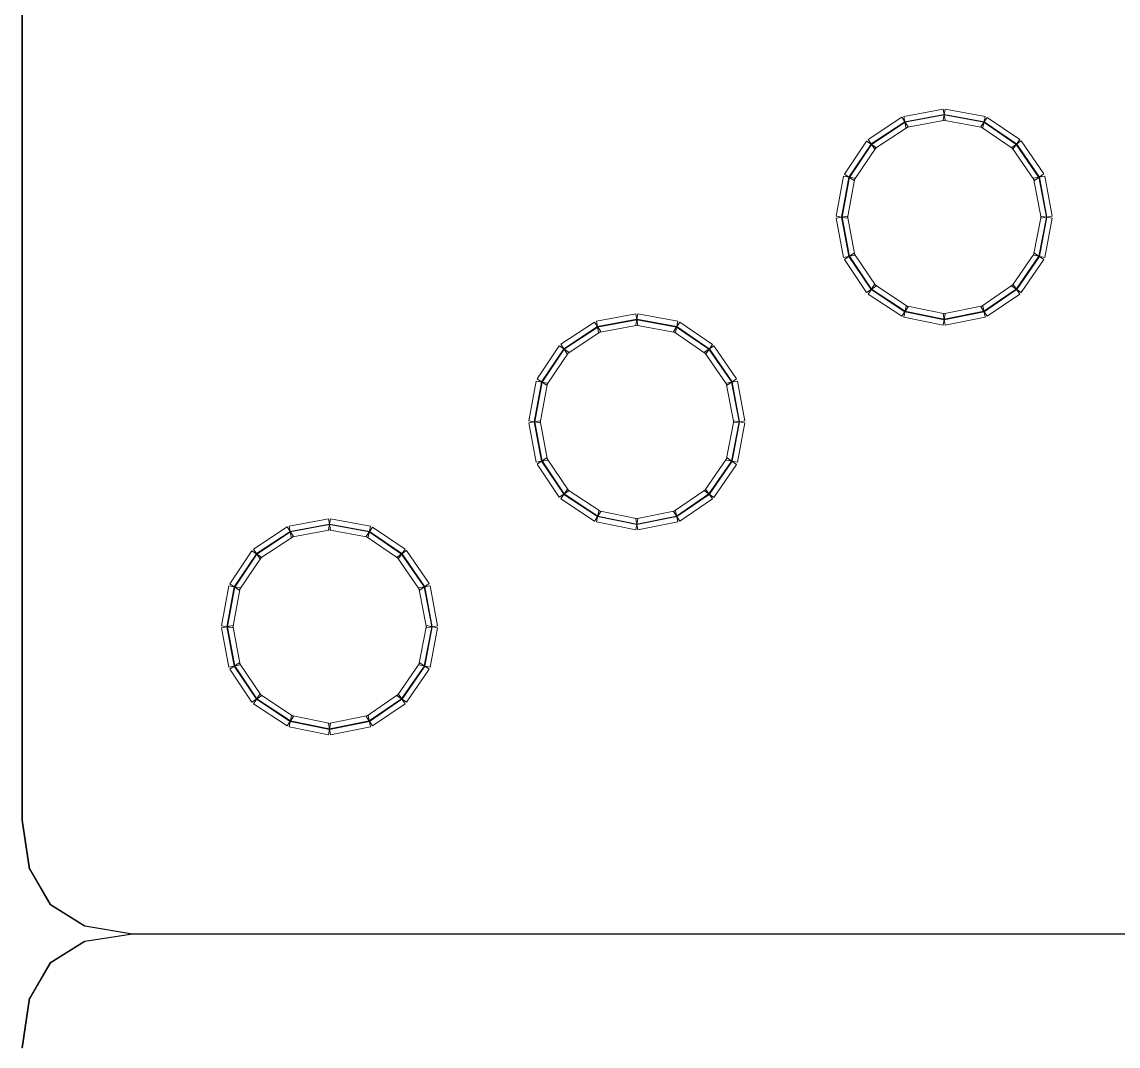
# Model space of a CAD drawing. Header units: millimetres. Extents: x -200 to 200, y -162 to 219.
# Drawn here: x -200 to -149, y -71.9 to -24.3 of the extents above; entities that cross this region are included whole.
import ezdxf

# ---------------------------------------------------------------- set-up
doc = ezdxf.new("R2010")
doc.units = ezdxf.units.MM
doc.header["$MEASUREMENT"] = 0

msp = doc.modelspace()

# ---------------------------------------------------------------- linework, layer by layer
at = {"color": 1, "lineweight": 5}
for points in [[(-199.9735, -61.3716), (-199.9735, -61.3716), (-200, -61.3716), (-200, -61.3716), (-200, -61.3716), (-200, -61.3716), (-200, 23.2789), (-200, 23.2789), (-200, 23.2789), (-200, 23.2789), (-199.9735, 23.2789), (-199.9735, 23.2789), (-199.9735, 23.2789), (-199.9735, 23.2789), (-199.9735, -61.3716), (-199.9735, -61.3716)], [(-199.6298, -63.6446), (-199.6298, -63.6446), (-199.656, -63.6486), (-199.656, -63.6486), (-199.656, -63.6486), (-199.656, -63.6486), (-199.9999, -61.3736), (-199.9999, -61.3736), (-199.9999, -61.3736), (-199.9999, -61.3736), (-199.9737, -61.3697), (-199.9737, -61.3697), (-199.9737, -61.3697), (-199.9737, -61.3697), (-199.6298, -63.6446), (-199.6298, -63.6446)], [(-198.6791, -65.2801), (-198.6791, -65.2801), (-198.702, -65.2934), (-198.702, -65.2934), (-198.702, -65.2934), (-198.702, -65.2934), (-199.6543, -63.6533), (-199.6543, -63.6533), (-199.6543, -63.6533), (-199.6543, -63.6533), (-199.6314, -63.64), (-199.6314, -63.64), (-199.6314, -63.64), (-199.6314, -63.64), (-198.6791, -65.2801), (-198.6791, -65.2801)], [(-197.0699, -66.2807), (-197.0699, -66.2807), (-197.0839, -66.3032), (-197.0839, -66.3032), (-197.0839, -66.3032), (-197.0839, -66.3032), (-198.6976, -65.298), (-198.6976, -65.298), (-198.6976, -65.298), (-198.6976, -65.298), (-198.6836, -65.2755), (-198.6836, -65.2755), (-198.6836, -65.2755), (-198.6836, -65.2755), (-197.0699, -66.2807), (-197.0699, -66.2807)], [(-194.8527, -66.6493), (-194.8527, -66.6493), (-194.857, -66.6753), (-194.857, -66.6753), (-194.857, -66.6753), (-194.857, -66.6753), (-197.0791, -66.305), (-197.0791, -66.305), (-197.0791, -66.305), (-197.0791, -66.305), (-197.0747, -66.2789), (-197.0747, -66.2789), (-197.0747, -66.2789), (-197.0747, -66.2789), (-194.8527, -66.6493), (-194.8527, -66.6493)], [(-197.0749, -67.0193), (-197.0749, -67.0193), (-197.0789, -66.9931), (-197.0789, -66.9931), (-197.0789, -66.9931), (-197.0789, -66.9931), (-194.8569, -66.6492), (-194.8569, -66.6492), (-194.8569, -66.6492), (-194.8569, -66.6492), (-194.8528, -66.6754), (-194.8528, -66.6754), (-194.8528, -66.6754), (-194.8528, -66.6754), (-197.0749, -67.0193), (-197.0749, -67.0193)], [(-194.8548, -66.6755), (-194.8548, -66.6755), (-194.8548, -66.6491), (-194.8548, -66.6491), (-194.8548, -66.6491), (-194.8548, -66.6491), (-147.9796, -66.6491), (-147.9796, -66.6491), (-147.9796, -66.6491), (-147.9796, -66.6491), (-147.9796, -66.6755), (-147.9796, -66.6755), (-147.9796, -66.6755), (-147.9796, -66.6755), (-194.8548, -66.6755), (-194.8548, -66.6755)], [(-198.6836, -68.0226), (-198.6836, -68.0226), (-198.6976, -68.0002), (-198.6976, -68.0002), (-198.6976, -68.0002), (-198.6976, -68.0002), (-197.0839, -66.995), (-197.0839, -66.995), (-197.0839, -66.995), (-197.0839, -66.995), (-197.0699, -67.0174), (-197.0699, -67.0174), (-197.0699, -67.0174), (-197.0699, -67.0174), (-198.6836, -68.0226), (-198.6836, -68.0226)], [(-199.6314, -69.6582), (-199.6314, -69.6582), (-199.6543, -69.6449), (-199.6543, -69.6449), (-199.6543, -69.6449), (-199.6543, -69.6449), (-198.702, -68.0048), (-198.702, -68.0048), (-198.702, -68.0048), (-198.702, -68.0048), (-198.6791, -68.0181), (-198.6791, -68.0181), (-198.6791, -68.0181), (-198.6791, -68.0181), (-199.6314, -69.6582), (-199.6314, -69.6582)], [(-199.9737, -71.9549), (-199.9737, -71.9549), (-199.9999, -71.951), (-199.9999, -71.951), (-199.9999, -71.951), (-199.9999, -71.951), (-199.656, -69.6496), (-199.656, -69.6496), (-199.656, -69.6496), (-199.656, -69.6496), (-199.6298, -69.6535), (-199.6298, -69.6535), (-199.6298, -69.6535), (-199.6298, -69.6535), (-199.9737, -71.9549), (-199.9737, -71.9549)]]:
    msp.add_open_spline(points, degree=3, knots=[0, 0, 0, 0, 0.25, 0.25, 0.25, 0.25, 0.5, 0.5, 0.5, 0.5, 0.75, 0.75, 0.75, 0.75, 1, 1, 1, 1], dxfattribs=at)
at = {"color": 4, "lineweight": 5}
for points in [[(-157.1814, -28.3096), (-157.1814, -28.3096), (-157.0835, -28.8295), (-157.0835, -28.8295), (-157.0835, -28.8295), (-157.0835, -28.8295), (-158.9088, -29.1734), (-158.9088, -29.1734), (-158.9088, -29.1734), (-158.9088, -29.1734), (-159.0067, -28.6535), (-159.0067, -28.6535), (-159.0067, -28.6535), (-159.0067, -28.6535), (-157.1814, -28.3096), (-157.1814, -28.3096)], [(-155.2324, -28.6534), (-155.2324, -28.6534), (-155.329, -29.1735), (-155.329, -29.1735), (-155.329, -29.1735), (-155.329, -29.1735), (-157.1808, -28.8296), (-157.1808, -28.8296), (-157.1808, -28.8296), (-157.1808, -28.8296), (-157.0842, -28.3095), (-157.0842, -28.3095), (-157.0842, -28.3095), (-157.0842, -28.3095), (-155.2324, -28.6534), (-155.2324, -28.6534)], [(-159.1036, -28.6928), (-159.1036, -28.6928), (-158.8119, -29.1341), (-158.8119, -29.1341), (-158.8119, -29.1341), (-158.8119, -29.1341), (-160.3726, -30.1658), (-160.3726, -30.1658), (-160.3726, -30.1658), (-160.3726, -30.1658), (-160.6644, -29.7244), (-160.6644, -29.7244), (-160.6644, -29.7244), (-160.6644, -29.7244), (-159.1036, -28.6928), (-159.1036, -28.6928)], [(-158.965, -28.9024), (-158.965, -28.9024), (-158.9504, -28.9245), (-158.9504, -28.9245), (-158.9504, -28.9245), (-158.9504, -28.9245), (-160.5112, -29.9562), (-160.5112, -29.9562), (-160.5112, -29.9562), (-160.5112, -29.9562), (-160.5258, -29.9341), (-160.5258, -29.9341), (-160.5258, -29.9341), (-160.5258, -29.9341), (-158.965, -28.9024), (-158.965, -28.9024)], [(-157.1349, -28.5566), (-157.1349, -28.5566), (-157.13, -28.5826), (-157.13, -28.5826), (-157.13, -28.5826), (-157.13, -28.5826), (-158.9553, -28.9264), (-158.9553, -28.9264), (-158.9553, -28.9264), (-158.9553, -28.9264), (-158.9602, -28.9005), (-158.9602, -28.9005), (-158.9602, -28.9005), (-158.9602, -28.9005), (-157.1349, -28.5566), (-157.1349, -28.5566)], [(-155.2783, -28.9004), (-155.2783, -28.9004), (-155.2831, -28.9265), (-155.2831, -28.9265), (-155.2831, -28.9265), (-155.2831, -28.9265), (-157.1349, -28.5826), (-157.1349, -28.5826), (-157.1349, -28.5826), (-157.1349, -28.5826), (-157.1301, -28.5566), (-157.1301, -28.5566), (-157.1301, -28.5566), (-157.1301, -28.5566), (-155.2783, -28.9004), (-155.2783, -28.9004)], [(-153.6235, -29.7268), (-153.6235, -29.7268), (-153.9223, -30.1634), (-153.9223, -30.1634), (-153.9223, -30.1634), (-153.9223, -30.1634), (-155.4301, -29.1318), (-155.4301, -29.1318), (-155.4301, -29.1318), (-155.4301, -29.1318), (-155.1314, -28.6951), (-155.1314, -28.6951), (-155.1314, -28.6951), (-155.1314, -28.6951), (-153.6235, -29.7268), (-153.6235, -29.7268)], [(-153.7654, -29.9342), (-153.7654, -29.9342), (-153.7804, -29.956), (-153.7804, -29.956), (-153.7804, -29.956), (-153.7804, -29.956), (-155.2882, -28.9244), (-155.2882, -28.9244), (-155.2882, -28.9244), (-155.2882, -28.9244), (-155.2733, -28.9025), (-155.2733, -28.9025), (-155.2733, -28.9025), (-155.2733, -28.9025), (-153.7654, -29.9342), (-153.7654, -29.9342)], [(-160.738, -29.7975), (-160.738, -29.7975), (-160.299, -30.0927), (-160.299, -30.0927), (-160.299, -30.0927), (-160.299, -30.0927), (-161.3306, -31.627), (-161.3306, -31.627), (-161.3306, -31.627), (-161.3306, -31.627), (-161.7697, -31.3318), (-161.7697, -31.3318), (-161.7697, -31.3318), (-161.7697, -31.3318), (-160.738, -29.7975), (-160.738, -29.7975)], [(-160.5295, -29.9377), (-160.5295, -29.9377), (-160.5075, -29.9525), (-160.5075, -29.9525), (-160.5075, -29.9525), (-160.5075, -29.9525), (-161.5392, -31.4868), (-161.5392, -31.4868), (-161.5392, -31.4868), (-161.5392, -31.4868), (-161.5611, -31.472), (-161.5611, -31.472), (-161.5611, -31.472), (-161.5611, -31.472), (-160.5295, -29.9377), (-160.5295, -29.9377)], [(-152.497, -31.3292), (-152.497, -31.3292), (-152.9325, -31.6296), (-152.9325, -31.6296), (-152.9325, -31.6296), (-152.9325, -31.6296), (-153.9907, -30.0953), (-153.9907, -30.0953), (-153.9907, -30.0953), (-153.9907, -30.0953), (-153.5551, -29.7949), (-153.5551, -29.7949), (-153.5551, -29.7949), (-153.5551, -29.7949), (-152.497, -31.3292), (-152.497, -31.3292)], [(-152.7039, -31.4719), (-152.7039, -31.4719), (-152.7257, -31.4869), (-152.7257, -31.4869), (-152.7257, -31.4869), (-152.7257, -31.4869), (-153.7838, -29.9526), (-153.7838, -29.9526), (-153.7838, -29.9526), (-153.7838, -29.9526), (-153.762, -29.9376), (-153.762, -29.9376), (-153.762, -29.9376), (-153.762, -29.9376), (-152.7039, -31.4719), (-152.7039, -31.4719)], [(-161.8102, -31.4311), (-161.8102, -31.4311), (-161.2901, -31.5277), (-161.2901, -31.5277), (-161.2901, -31.5277), (-161.2901, -31.5277), (-161.634, -33.3795), (-161.634, -33.3795), (-161.634, -33.3795), (-161.634, -33.3795), (-162.1541, -33.2828), (-162.1541, -33.2828), (-162.1541, -33.2828), (-162.1541, -33.2828), (-161.8102, -31.4311), (-161.8102, -31.4311)], [(-161.5632, -31.477), (-161.5632, -31.477), (-161.5372, -31.4818), (-161.5372, -31.4818), (-161.5372, -31.4818), (-161.5372, -31.4818), (-161.8811, -33.3336), (-161.8811, -33.3336), (-161.8811, -33.3336), (-161.8811, -33.3336), (-161.9071, -33.3287), (-161.9071, -33.3287), (-161.9071, -33.3287), (-161.9071, -33.3287), (-161.5632, -31.477), (-161.5632, -31.477)], [(-152.1108, -33.2828), (-152.1108, -33.2828), (-152.631, -33.3795), (-152.631, -33.3795), (-152.631, -33.3795), (-152.631, -33.3795), (-152.9749, -31.5277), (-152.9749, -31.5277), (-152.9749, -31.5277), (-152.9749, -31.5277), (-152.4547, -31.4311), (-152.4547, -31.4311), (-152.4547, -31.4311), (-152.4547, -31.4311), (-152.1108, -33.2828), (-152.1108, -33.2828)], [(-152.3579, -33.3287), (-152.3579, -33.3287), (-152.3839, -33.3336), (-152.3839, -33.3336), (-152.3839, -33.3336), (-152.3839, -33.3336), (-152.7278, -31.4818), (-152.7278, -31.4818), (-152.7278, -31.4818), (-152.7278, -31.4818), (-152.7018, -31.477), (-152.7018, -31.477), (-152.7018, -31.477), (-152.7018, -31.477), (-152.3579, -33.3287), (-152.3579, -33.3287)], [(-162.154, -33.3801), (-162.154, -33.3801), (-161.6341, -33.2822), (-161.6341, -33.2822), (-161.6341, -33.2822), (-161.6341, -33.2822), (-161.2902, -35.1074), (-161.2902, -35.1074), (-161.2902, -35.1074), (-161.2902, -35.1074), (-161.8101, -35.2054), (-161.8101, -35.2054), (-161.8101, -35.2054), (-161.8101, -35.2054), (-162.154, -33.3801), (-162.154, -33.3801)], [(-161.9071, -33.3336), (-161.9071, -33.3336), (-161.8811, -33.3287), (-161.8811, -33.3287), (-161.8811, -33.3287), (-161.8811, -33.3287), (-161.5372, -35.154), (-161.5372, -35.154), (-161.5372, -35.154), (-161.5372, -35.154), (-161.5632, -35.1589), (-161.5632, -35.1589), (-161.5632, -35.1589), (-161.5632, -35.1589), (-161.9071, -33.3336), (-161.9071, -33.3336)], [(-152.4548, -35.2054), (-152.4548, -35.2054), (-152.9747, -35.1074), (-152.9747, -35.1074), (-152.9747, -35.1074), (-152.9747, -35.1074), (-152.6308, -33.2822), (-152.6308, -33.2822), (-152.6308, -33.2822), (-152.6308, -33.2822), (-152.1109, -33.3801), (-152.1109, -33.3801), (-152.1109, -33.3801), (-152.1109, -33.3801), (-152.4548, -35.2054), (-152.4548, -35.2054)], [(-152.7018, -35.1589), (-152.7018, -35.1589), (-152.7278, -35.154), (-152.7278, -35.154), (-152.7278, -35.154), (-152.7278, -35.154), (-152.3839, -33.3287), (-152.3839, -33.3287), (-152.3839, -33.3287), (-152.3839, -33.3287), (-152.3579, -33.3336), (-152.3579, -33.3336), (-152.3579, -33.3336), (-152.3579, -33.3336), (-152.7018, -35.1589), (-152.7018, -35.1589)], [(-161.7697, -35.304), (-161.7697, -35.304), (-161.3306, -35.0088), (-161.3306, -35.0088), (-161.3306, -35.0088), (-161.3306, -35.0088), (-160.299, -36.5431), (-160.299, -36.5431), (-160.299, -36.5431), (-160.299, -36.5431), (-160.738, -36.8383), (-160.738, -36.8383), (-160.738, -36.8383), (-160.738, -36.8383), (-161.7697, -35.304), (-161.7697, -35.304)], [(-161.5611, -35.1638), (-161.5611, -35.1638), (-161.5392, -35.149), (-161.5392, -35.149), (-161.5392, -35.149), (-161.5392, -35.149), (-160.5075, -36.6833), (-160.5075, -36.6833), (-160.5075, -36.6833), (-160.5075, -36.6833), (-160.5295, -36.6981), (-160.5295, -36.6981), (-160.5295, -36.6981), (-160.5295, -36.6981), (-161.5611, -35.1638), (-161.5611, -35.1638)], [(-153.5551, -36.8409), (-153.5551, -36.8409), (-153.9907, -36.5405), (-153.9907, -36.5405), (-153.9907, -36.5405), (-153.9907, -36.5405), (-152.9325, -35.0062), (-152.9325, -35.0062), (-152.9325, -35.0062), (-152.9325, -35.0062), (-152.497, -35.3066), (-152.497, -35.3066), (-152.497, -35.3066), (-152.497, -35.3066), (-153.5551, -36.8409), (-153.5551, -36.8409)], [(-153.762, -36.6982), (-153.762, -36.6982), (-153.7838, -36.6832), (-153.7838, -36.6832), (-153.7838, -36.6832), (-153.7838, -36.6832), (-152.7257, -35.1489), (-152.7257, -35.1489), (-152.7257, -35.1489), (-152.7257, -35.1489), (-152.7039, -35.1639), (-152.7039, -35.1639), (-152.7039, -35.1639), (-152.7039, -35.1639), (-153.762, -36.6982), (-153.762, -36.6982)], [(-160.6644, -36.9114), (-160.6644, -36.9114), (-160.3726, -36.47), (-160.3726, -36.47), (-160.3726, -36.47), (-160.3726, -36.47), (-158.8119, -37.5017), (-158.8119, -37.5017), (-158.8119, -37.5017), (-158.8119, -37.5017), (-159.1036, -37.9431), (-159.1036, -37.9431), (-159.1036, -37.9431), (-159.1036, -37.9431), (-160.6644, -36.9114), (-160.6644, -36.9114)], [(-160.5258, -36.7018), (-160.5258, -36.7018), (-160.5112, -36.6797), (-160.5112, -36.6797), (-160.5112, -36.6797), (-160.5112, -36.6797), (-158.9504, -37.7114), (-158.9504, -37.7114), (-158.9504, -37.7114), (-158.9504, -37.7114), (-158.965, -37.7334), (-158.965, -37.7334), (-158.965, -37.7334), (-158.965, -37.7334), (-160.5258, -36.7018), (-160.5258, -36.7018)], [(-155.1314, -37.9407), (-155.1314, -37.9407), (-155.4301, -37.5041), (-155.4301, -37.5041), (-155.4301, -37.5041), (-155.4301, -37.5041), (-153.9223, -36.4724), (-153.9223, -36.4724), (-153.9223, -36.4724), (-153.9223, -36.4724), (-153.6235, -36.909), (-153.6235, -36.909), (-153.6235, -36.909), (-153.6235, -36.909), (-155.1314, -37.9407), (-155.1314, -37.9407)], [(-155.2733, -37.7333), (-155.2733, -37.7333), (-155.2882, -37.7115), (-155.2882, -37.7115), (-155.2882, -37.7115), (-155.2882, -37.7115), (-153.7804, -36.6798), (-153.7804, -36.6798), (-153.7804, -36.6798), (-153.7804, -36.6798), (-153.7654, -36.7016), (-153.7654, -36.7016), (-153.7654, -36.7016), (-153.7654, -36.7016), (-155.2733, -37.7333), (-155.2733, -37.7333)], [(-159.0103, -37.9816), (-159.0103, -37.9816), (-158.9051, -37.4631), (-158.9051, -37.4631), (-158.9051, -37.4631), (-158.9051, -37.4631), (-157.0799, -37.8335), (-157.0799, -37.8335), (-157.0799, -37.8335), (-157.0799, -37.8335), (-157.1851, -38.352), (-157.1851, -38.352), (-157.1851, -38.352), (-157.1851, -38.352), (-159.0103, -37.9816), (-159.0103, -37.9816)], [(-157.0806, -38.3521), (-157.0806, -38.3521), (-157.1843, -37.8333), (-157.1843, -37.8333), (-157.1843, -37.8333), (-157.1843, -37.8333), (-155.3326, -37.463), (-155.3326, -37.463), (-155.3326, -37.463), (-155.3326, -37.463), (-155.2289, -37.9818), (-155.2289, -37.9818), (-155.2289, -37.9818), (-155.2289, -37.9818), (-157.0806, -38.3521), (-157.0806, -38.3521)], [(-171.4662, -37.8328), (-171.4662, -37.8328), (-171.3683, -38.3527), (-171.3683, -38.3527), (-171.3683, -38.3527), (-171.3683, -38.3527), (-173.1935, -38.6966), (-173.1935, -38.6966), (-173.1935, -38.6966), (-173.1935, -38.6966), (-173.2915, -38.1767), (-173.2915, -38.1767), (-173.2915, -38.1767), (-173.2915, -38.1767), (-171.4662, -37.8328), (-171.4662, -37.8328)], [(-171.4197, -38.0797), (-171.4197, -38.0797), (-171.4148, -38.1057), (-171.4148, -38.1057), (-171.4148, -38.1057), (-171.4148, -38.1057), (-173.2401, -38.4496), (-173.2401, -38.4496), (-173.2401, -38.4496), (-173.2401, -38.4496), (-173.245, -38.4236), (-173.245, -38.4236), (-173.245, -38.4236), (-173.245, -38.4236), (-171.4197, -38.0797), (-171.4197, -38.0797)], [(-169.5172, -38.1765), (-169.5172, -38.1765), (-169.6138, -38.6967), (-169.6138, -38.6967), (-169.6138, -38.6967), (-169.6138, -38.6967), (-171.4655, -38.3528), (-171.4655, -38.3528), (-171.4655, -38.3528), (-171.4655, -38.3528), (-171.3689, -37.8327), (-171.3689, -37.8327), (-171.3689, -37.8327), (-171.3689, -37.8327), (-169.5172, -38.1765), (-169.5172, -38.1765)], [(-169.5631, -38.4236), (-169.5631, -38.4236), (-169.5679, -38.4496), (-169.5679, -38.4496), (-169.5679, -38.4496), (-169.5679, -38.4496), (-171.4196, -38.1057), (-171.4196, -38.1057), (-171.4196, -38.1057), (-171.4196, -38.1057), (-171.4148, -38.0797), (-171.4148, -38.0797), (-171.4148, -38.0797), (-171.4148, -38.0797), (-169.5631, -38.4236), (-169.5631, -38.4236)], [(-158.9604, -37.7354), (-158.9604, -37.7354), (-158.9551, -37.7094), (-158.9551, -37.7094), (-158.9551, -37.7094), (-158.9551, -37.7094), (-157.1298, -38.0798), (-157.1298, -38.0798), (-157.1298, -38.0798), (-157.1298, -38.0798), (-157.1351, -38.1057), (-157.1351, -38.1057), (-157.1351, -38.1057), (-157.1351, -38.1057), (-158.9604, -37.7354), (-158.9604, -37.7354)], [(-157.1299, -38.1057), (-157.1299, -38.1057), (-157.1351, -38.0798), (-157.1351, -38.0798), (-157.1351, -38.0798), (-157.1351, -38.0798), (-155.2833, -37.7094), (-155.2833, -37.7094), (-155.2833, -37.7094), (-155.2833, -37.7094), (-155.2781, -37.7354), (-155.2781, -37.7354), (-155.2781, -37.7354), (-155.2781, -37.7354), (-157.1299, -38.1057), (-157.1299, -38.1057)], [(-173.3884, -38.216), (-173.3884, -38.216), (-173.0966, -38.6573), (-173.0966, -38.6573), (-173.0966, -38.6573), (-173.0966, -38.6573), (-174.6574, -39.689), (-174.6574, -39.689), (-174.6574, -39.689), (-174.6574, -39.689), (-174.9491, -39.2476), (-174.9491, -39.2476), (-174.9491, -39.2476), (-174.9491, -39.2476), (-173.3884, -38.216), (-173.3884, -38.216)], [(-173.2498, -38.4256), (-173.2498, -38.4256), (-173.2352, -38.4477), (-173.2352, -38.4477), (-173.2352, -38.4477), (-173.2352, -38.4477), (-174.796, -39.4793), (-174.796, -39.4793), (-174.796, -39.4793), (-174.796, -39.4793), (-174.8105, -39.4573), (-174.8105, -39.4573), (-174.8105, -39.4573), (-174.8105, -39.4573), (-173.2498, -38.4256), (-173.2498, -38.4256)], [(-167.9083, -39.25), (-167.9083, -39.25), (-168.207, -39.6866), (-168.207, -39.6866), (-168.207, -39.6866), (-168.207, -39.6866), (-169.7149, -38.655), (-169.7149, -38.655), (-169.7149, -38.655), (-169.7149, -38.655), (-169.4161, -38.2183), (-169.4161, -38.2183), (-169.4161, -38.2183), (-169.4161, -38.2183), (-167.9083, -39.25), (-167.9083, -39.25)], [(-168.0502, -39.4574), (-168.0502, -39.4574), (-168.0651, -39.4792), (-168.0651, -39.4792), (-168.0651, -39.4792), (-168.0651, -39.4792), (-169.573, -38.4476), (-169.573, -38.4476), (-169.573, -38.4476), (-169.573, -38.4476), (-169.558, -38.4257), (-169.558, -38.4257), (-169.558, -38.4257), (-169.558, -38.4257), (-168.0502, -39.4574), (-168.0502, -39.4574)], [(-175.0228, -39.3207), (-175.0228, -39.3207), (-174.5837, -39.6159), (-174.5837, -39.6159), (-174.5837, -39.6159), (-174.5837, -39.6159), (-175.6154, -41.1502), (-175.6154, -41.1502), (-175.6154, -41.1502), (-175.6154, -41.1502), (-176.0545, -40.855), (-176.0545, -40.855), (-176.0545, -40.855), (-176.0545, -40.855), (-175.0228, -39.3207), (-175.0228, -39.3207)], [(-174.8142, -39.4609), (-174.8142, -39.4609), (-174.7923, -39.4757), (-174.7923, -39.4757), (-174.7923, -39.4757), (-174.7923, -39.4757), (-175.824, -41.01), (-175.824, -41.01), (-175.824, -41.01), (-175.824, -41.01), (-175.8459, -40.9952), (-175.8459, -40.9952), (-175.8459, -40.9952), (-175.8459, -40.9952), (-174.8142, -39.4609), (-174.8142, -39.4609)], [(-166.7818, -40.8524), (-166.7818, -40.8524), (-167.2173, -41.1528), (-167.2173, -41.1528), (-167.2173, -41.1528), (-167.2173, -41.1528), (-168.2754, -39.6185), (-168.2754, -39.6185), (-168.2754, -39.6185), (-168.2754, -39.6185), (-167.8399, -39.3181), (-167.8399, -39.3181), (-167.8399, -39.3181), (-167.8399, -39.3181), (-166.7818, -40.8524), (-166.7818, -40.8524)], [(-166.9886, -40.9951), (-166.9886, -40.9951), (-167.0104, -41.0101), (-167.0104, -41.0101), (-167.0104, -41.0101), (-167.0104, -41.0101), (-168.0686, -39.4758), (-168.0686, -39.4758), (-168.0686, -39.4758), (-168.0686, -39.4758), (-168.0468, -39.4608), (-168.0468, -39.4608), (-168.0468, -39.4608), (-168.0468, -39.4608), (-166.9886, -40.9951), (-166.9886, -40.9951)], [(-176.095, -40.9543), (-176.095, -40.9543), (-175.5748, -41.0509), (-175.5748, -41.0509), (-175.5748, -41.0509), (-175.5748, -41.0509), (-175.9187, -42.9026), (-175.9187, -42.9026), (-175.9187, -42.9026), (-175.9187, -42.9026), (-176.4389, -42.806), (-176.4389, -42.806), (-176.4389, -42.806), (-176.4389, -42.806), (-176.095, -40.9543), (-176.095, -40.9543)], [(-175.8479, -41.0002), (-175.8479, -41.0002), (-175.8219, -41.005), (-175.8219, -41.005), (-175.8219, -41.005), (-175.8219, -41.005), (-176.1658, -42.8567), (-176.1658, -42.8567), (-176.1658, -42.8567), (-176.1658, -42.8567), (-176.1918, -42.8519), (-176.1918, -42.8519), (-176.1918, -42.8519), (-176.1918, -42.8519), (-175.8479, -41.0002), (-175.8479, -41.0002)], [(-166.3956, -42.806), (-166.3956, -42.806), (-166.9157, -42.9026), (-166.9157, -42.9026), (-166.9157, -42.9026), (-166.9157, -42.9026), (-167.2596, -41.0509), (-167.2596, -41.0509), (-167.2596, -41.0509), (-167.2596, -41.0509), (-166.7395, -40.9543), (-166.7395, -40.9543), (-166.7395, -40.9543), (-166.7395, -40.9543), (-166.3956, -42.806), (-166.3956, -42.806)], [(-166.6426, -42.8519), (-166.6426, -42.8519), (-166.6686, -42.8567), (-166.6686, -42.8567), (-166.6686, -42.8567), (-166.6686, -42.8567), (-167.0125, -41.005), (-167.0125, -41.005), (-167.0125, -41.005), (-167.0125, -41.005), (-166.9865, -41.0002), (-166.9865, -41.0002), (-166.9865, -41.0002), (-166.9865, -41.0002), (-166.6426, -42.8519), (-166.6426, -42.8519)], [(-176.4388, -42.9033), (-176.4388, -42.9033), (-175.9189, -42.8054), (-175.9189, -42.8054), (-175.9189, -42.8054), (-175.9189, -42.8054), (-175.575, -44.6306), (-175.575, -44.6306), (-175.575, -44.6306), (-175.575, -44.6306), (-176.0949, -44.7286), (-176.0949, -44.7286), (-176.0949, -44.7286), (-176.0949, -44.7286), (-176.4388, -42.9033), (-176.4388, -42.9033)], [(-176.1918, -42.8568), (-176.1918, -42.8568), (-176.1658, -42.8519), (-176.1658, -42.8519), (-176.1658, -42.8519), (-176.1658, -42.8519), (-175.8219, -44.6772), (-175.8219, -44.6772), (-175.8219, -44.6772), (-175.8219, -44.6772), (-175.8479, -44.6821), (-175.8479, -44.6821), (-175.8479, -44.6821), (-175.8479, -44.6821), (-176.1918, -42.8568), (-176.1918, -42.8568)], [(-166.7396, -44.7286), (-166.7396, -44.7286), (-167.2595, -44.6306), (-167.2595, -44.6306), (-167.2595, -44.6306), (-167.2595, -44.6306), (-166.9156, -42.8054), (-166.9156, -42.8054), (-166.9156, -42.8054), (-166.9156, -42.8054), (-166.3957, -42.9033), (-166.3957, -42.9033), (-166.3957, -42.9033), (-166.3957, -42.9033), (-166.7396, -44.7286), (-166.7396, -44.7286)], [(-166.9865, -44.6821), (-166.9865, -44.6821), (-167.0125, -44.6772), (-167.0125, -44.6772), (-167.0125, -44.6772), (-167.0125, -44.6772), (-166.6686, -42.8519), (-166.6686, -42.8519), (-166.6686, -42.8519), (-166.6686, -42.8519), (-166.6426, -42.8568), (-166.6426, -42.8568), (-166.6426, -42.8568), (-166.6426, -42.8568), (-166.9865, -44.6821), (-166.9865, -44.6821)], [(-176.0545, -44.8272), (-176.0545, -44.8272), (-175.6154, -44.532), (-175.6154, -44.532), (-175.6154, -44.532), (-175.6154, -44.532), (-174.5837, -46.0663), (-174.5837, -46.0663), (-174.5837, -46.0663), (-174.5837, -46.0663), (-175.0228, -46.3615), (-175.0228, -46.3615), (-175.0228, -46.3615), (-175.0228, -46.3615), (-176.0545, -44.8272), (-176.0545, -44.8272)], [(-175.8459, -44.687), (-175.8459, -44.687), (-175.824, -44.6722), (-175.824, -44.6722), (-175.824, -44.6722), (-175.824, -44.6722), (-174.7923, -46.2065), (-174.7923, -46.2065), (-174.7923, -46.2065), (-174.7923, -46.2065), (-174.8142, -46.2213), (-174.8142, -46.2213), (-174.8142, -46.2213), (-174.8142, -46.2213), (-175.8459, -44.687), (-175.8459, -44.687)], [(-167.8399, -46.3641), (-167.8399, -46.3641), (-168.2754, -46.0637), (-168.2754, -46.0637), (-168.2754, -46.0637), (-168.2754, -46.0637), (-167.2173, -44.5294), (-167.2173, -44.5294), (-167.2173, -44.5294), (-167.2173, -44.5294), (-166.7818, -44.8298), (-166.7818, -44.8298), (-166.7818, -44.8298), (-166.7818, -44.8298), (-167.8399, -46.3641), (-167.8399, -46.3641)], [(-168.0468, -46.2214), (-168.0468, -46.2214), (-168.0686, -46.2064), (-168.0686, -46.2064), (-168.0686, -46.2064), (-168.0686, -46.2064), (-167.0104, -44.6721), (-167.0104, -44.6721), (-167.0104, -44.6721), (-167.0104, -44.6721), (-166.9886, -44.6871), (-166.9886, -44.6871), (-166.9886, -44.6871), (-166.9886, -44.6871), (-168.0468, -46.2214), (-168.0468, -46.2214)], [(-174.9491, -46.4346), (-174.9491, -46.4346), (-174.6574, -45.9932), (-174.6574, -45.9932), (-174.6574, -45.9932), (-174.6574, -45.9932), (-173.0966, -47.0249), (-173.0966, -47.0249), (-173.0966, -47.0249), (-173.0966, -47.0249), (-173.3884, -47.4663), (-173.3884, -47.4663), (-173.3884, -47.4663), (-173.3884, -47.4663), (-174.9491, -46.4346), (-174.9491, -46.4346)], [(-174.8105, -46.2249), (-174.8105, -46.2249), (-174.796, -46.2029), (-174.796, -46.2029), (-174.796, -46.2029), (-174.796, -46.2029), (-173.2352, -47.2345), (-173.2352, -47.2345), (-173.2352, -47.2345), (-173.2352, -47.2345), (-173.2498, -47.2566), (-173.2498, -47.2566), (-173.2498, -47.2566), (-173.2498, -47.2566), (-174.8105, -46.2249), (-174.8105, -46.2249)], [(-169.4161, -47.4639), (-169.4161, -47.4639), (-169.7149, -47.0273), (-169.7149, -47.0273), (-169.7149, -47.0273), (-169.7149, -47.0273), (-168.207, -45.9956), (-168.207, -45.9956), (-168.207, -45.9956), (-168.207, -45.9956), (-167.9083, -46.4322), (-167.9083, -46.4322), (-167.9083, -46.4322), (-167.9083, -46.4322), (-169.4161, -47.4639), (-169.4161, -47.4639)], [(-169.558, -47.2565), (-169.558, -47.2565), (-169.573, -47.2347), (-169.573, -47.2347), (-169.573, -47.2347), (-169.573, -47.2347), (-168.0651, -46.203), (-168.0651, -46.203), (-168.0651, -46.203), (-168.0651, -46.203), (-168.0502, -46.2248), (-168.0502, -46.2248), (-168.0502, -46.2248), (-168.0502, -46.2248), (-169.558, -47.2565), (-169.558, -47.2565)], [(-185.751, -47.356), (-185.751, -47.356), (-185.653, -47.8759), (-185.653, -47.8759), (-185.653, -47.8759), (-185.653, -47.8759), (-187.4783, -48.2198), (-187.4783, -48.2198), (-187.4783, -48.2198), (-187.4783, -48.2198), (-187.5763, -47.6999), (-187.5763, -47.6999), (-187.5763, -47.6999), (-187.5763, -47.6999), (-185.751, -47.356), (-185.751, -47.356)], [(-183.802, -47.6997), (-183.802, -47.6997), (-183.8986, -48.2199), (-183.8986, -48.2199), (-183.8986, -48.2199), (-183.8986, -48.2199), (-185.7503, -47.876), (-185.7503, -47.876), (-185.7503, -47.876), (-185.7503, -47.876), (-185.6537, -47.3558), (-185.6537, -47.3558), (-185.6537, -47.3558), (-185.6537, -47.3558), (-183.802, -47.6997), (-183.802, -47.6997)], [(-173.2951, -47.5048), (-173.2951, -47.5048), (-173.1899, -46.9863), (-173.1899, -46.9863), (-173.1899, -46.9863), (-173.1899, -46.9863), (-171.3646, -47.3567), (-171.3646, -47.3567), (-171.3646, -47.3567), (-171.3646, -47.3567), (-171.4698, -47.8752), (-171.4698, -47.8752), (-171.4698, -47.8752), (-171.4698, -47.8752), (-173.2951, -47.5048), (-173.2951, -47.5048)], [(-173.2451, -47.2585), (-173.2451, -47.2585), (-173.2399, -47.2326), (-173.2399, -47.2326), (-173.2399, -47.2326), (-173.2399, -47.2326), (-171.4146, -47.603), (-171.4146, -47.603), (-171.4146, -47.603), (-171.4146, -47.603), (-171.4199, -47.6289), (-171.4199, -47.6289), (-171.4199, -47.6289), (-171.4199, -47.6289), (-173.2451, -47.2585), (-173.2451, -47.2585)], [(-171.3654, -47.8753), (-171.3654, -47.8753), (-171.4691, -47.3565), (-171.4691, -47.3565), (-171.4691, -47.3565), (-171.4691, -47.3565), (-169.6174, -46.9862), (-169.6174, -46.9862), (-169.6174, -46.9862), (-169.6174, -46.9862), (-169.5136, -47.505), (-169.5136, -47.505), (-169.5136, -47.505), (-169.5136, -47.505), (-171.3654, -47.8753), (-171.3654, -47.8753)], [(-171.4146, -47.6289), (-171.4146, -47.6289), (-171.4198, -47.603), (-171.4198, -47.603), (-171.4198, -47.603), (-171.4198, -47.603), (-169.5681, -47.2326), (-169.5681, -47.2326), (-169.5681, -47.2326), (-169.5681, -47.2326), (-169.5629, -47.2586), (-169.5629, -47.2586), (-169.5629, -47.2586), (-169.5629, -47.2586), (-171.4146, -47.6289), (-171.4146, -47.6289)], [(-187.6732, -47.7391), (-187.6732, -47.7391), (-187.3814, -48.1805), (-187.3814, -48.1805), (-187.3814, -48.1805), (-187.3814, -48.1805), (-188.9422, -49.2122), (-188.9422, -49.2122), (-188.9422, -49.2122), (-188.9422, -49.2122), (-189.2339, -48.7708), (-189.2339, -48.7708), (-189.2339, -48.7708), (-189.2339, -48.7708), (-187.6732, -47.7391), (-187.6732, -47.7391)], [(-185.7045, -47.6029), (-185.7045, -47.6029), (-185.6996, -47.6289), (-185.6996, -47.6289), (-185.6996, -47.6289), (-185.6996, -47.6289), (-187.5248, -47.9728), (-187.5248, -47.9728), (-187.5248, -47.9728), (-187.5248, -47.9728), (-187.5297, -47.9468), (-187.5297, -47.9468), (-187.5297, -47.9468), (-187.5297, -47.9468), (-185.7045, -47.6029), (-185.7045, -47.6029)], [(-183.8479, -47.9468), (-183.8479, -47.9468), (-183.8527, -47.9728), (-183.8527, -47.9728), (-183.8527, -47.9728), (-183.8527, -47.9728), (-185.7044, -47.6289), (-185.7044, -47.6289), (-185.7044, -47.6289), (-185.7044, -47.6289), (-185.6996, -47.6029), (-185.6996, -47.6029), (-185.6996, -47.6029), (-185.6996, -47.6029), (-183.8479, -47.9468), (-183.8479, -47.9468)], [(-182.1931, -48.7732), (-182.1931, -48.7732), (-182.4918, -49.2098), (-182.4918, -49.2098), (-182.4918, -49.2098), (-182.4918, -49.2098), (-183.9997, -48.1781), (-183.9997, -48.1781), (-183.9997, -48.1781), (-183.9997, -48.1781), (-183.7009, -47.7415), (-183.7009, -47.7415), (-183.7009, -47.7415), (-183.7009, -47.7415), (-182.1931, -48.7732), (-182.1931, -48.7732)], [(-187.5346, -47.9488), (-187.5346, -47.9488), (-187.52, -47.9709), (-187.52, -47.9709), (-187.52, -47.9709), (-187.52, -47.9709), (-189.0807, -49.0025), (-189.0807, -49.0025), (-189.0807, -49.0025), (-189.0807, -49.0025), (-189.0953, -48.9805), (-189.0953, -48.9805), (-189.0953, -48.9805), (-189.0953, -48.9805), (-187.5346, -47.9488), (-187.5346, -47.9488)], [(-182.335, -48.9806), (-182.335, -48.9806), (-182.3499, -49.0024), (-182.3499, -49.0024), (-182.3499, -49.0024), (-182.3499, -49.0024), (-183.8577, -47.9707), (-183.8577, -47.9707), (-183.8577, -47.9707), (-183.8577, -47.9707), (-183.8428, -47.9489), (-183.8428, -47.9489), (-183.8428, -47.9489), (-183.8428, -47.9489), (-182.335, -48.9806), (-182.335, -48.9806)], [(-189.3075, -48.8439), (-189.3075, -48.8439), (-188.8685, -49.1391), (-188.8685, -49.1391), (-188.8685, -49.1391), (-188.8685, -49.1391), (-189.9002, -50.6734), (-189.9002, -50.6734), (-189.9002, -50.6734), (-189.9002, -50.6734), (-190.3392, -50.3782), (-190.3392, -50.3782), (-190.3392, -50.3782), (-190.3392, -50.3782), (-189.3075, -48.8439), (-189.3075, -48.8439)], [(-181.0665, -50.3756), (-181.0665, -50.3756), (-181.5021, -50.676), (-181.5021, -50.676), (-181.5021, -50.676), (-181.5021, -50.676), (-182.5602, -49.1417), (-182.5602, -49.1417), (-182.5602, -49.1417), (-182.5602, -49.1417), (-182.1247, -48.8413), (-182.1247, -48.8413), (-182.1247, -48.8413), (-182.1247, -48.8413), (-181.0665, -50.3756), (-181.0665, -50.3756)], [(-189.099, -48.9841), (-189.099, -48.9841), (-189.077, -48.9989), (-189.077, -48.9989), (-189.077, -48.9989), (-189.077, -48.9989), (-190.1087, -50.5332), (-190.1087, -50.5332), (-190.1087, -50.5332), (-190.1087, -50.5332), (-190.1307, -50.5184), (-190.1307, -50.5184), (-190.1307, -50.5184), (-190.1307, -50.5184), (-189.099, -48.9841), (-189.099, -48.9841)], [(-181.2734, -50.5183), (-181.2734, -50.5183), (-181.2952, -50.5333), (-181.2952, -50.5333), (-181.2952, -50.5333), (-181.2952, -50.5333), (-182.3533, -48.999), (-182.3533, -48.999), (-182.3533, -48.999), (-182.3533, -48.999), (-182.3315, -48.984), (-182.3315, -48.984), (-182.3315, -48.984), (-182.3315, -48.984), (-181.2734, -50.5183), (-181.2734, -50.5183)], [(-190.3798, -50.4775), (-190.3798, -50.4775), (-189.8596, -50.5741), (-189.8596, -50.5741), (-189.8596, -50.5741), (-189.8596, -50.5741), (-190.2035, -52.4258), (-190.2035, -52.4258), (-190.2035, -52.4258), (-190.2035, -52.4258), (-190.7237, -52.3292), (-190.7237, -52.3292), (-190.7237, -52.3292), (-190.7237, -52.3292), (-190.3798, -50.4775), (-190.3798, -50.4775)], [(-190.1327, -50.5234), (-190.1327, -50.5234), (-190.1067, -50.5282), (-190.1067, -50.5282), (-190.1067, -50.5282), (-190.1067, -50.5282), (-190.4506, -52.3799), (-190.4506, -52.3799), (-190.4506, -52.3799), (-190.4506, -52.3799), (-190.4766, -52.3751), (-190.4766, -52.3751), (-190.4766, -52.3751), (-190.4766, -52.3751), (-190.1327, -50.5234), (-190.1327, -50.5234)], [(-180.6803, -52.3292), (-180.6803, -52.3292), (-181.2005, -52.4258), (-181.2005, -52.4258), (-181.2005, -52.4258), (-181.2005, -52.4258), (-181.5444, -50.5741), (-181.5444, -50.5741), (-181.5444, -50.5741), (-181.5444, -50.5741), (-181.0242, -50.4775), (-181.0242, -50.4775), (-181.0242, -50.4775), (-181.0242, -50.4775), (-180.6803, -52.3292), (-180.6803, -52.3292)], [(-180.9274, -52.3751), (-180.9274, -52.3751), (-180.9534, -52.3799), (-180.9534, -52.3799), (-180.9534, -52.3799), (-180.9534, -52.3799), (-181.2973, -50.5282), (-181.2973, -50.5282), (-181.2973, -50.5282), (-181.2973, -50.5282), (-181.2713, -50.5234), (-181.2713, -50.5234), (-181.2713, -50.5234), (-181.2713, -50.5234), (-180.9274, -52.3751), (-180.9274, -52.3751)], [(-190.7236, -52.4265), (-190.7236, -52.4265), (-190.2036, -52.3285), (-190.2036, -52.3285), (-190.2036, -52.3285), (-190.2036, -52.3285), (-189.8597, -54.1538), (-189.8597, -54.1538), (-189.8597, -54.1538), (-189.8597, -54.1538), (-190.3797, -54.2518), (-190.3797, -54.2518), (-190.3797, -54.2518), (-190.3797, -54.2518), (-190.7236, -52.4265), (-190.7236, -52.4265)], [(-190.4766, -52.38), (-190.4766, -52.38), (-190.4506, -52.3751), (-190.4506, -52.3751), (-190.4506, -52.3751), (-190.4506, -52.3751), (-190.1067, -54.2003), (-190.1067, -54.2003), (-190.1067, -54.2003), (-190.1067, -54.2003), (-190.1327, -54.2052), (-190.1327, -54.2052), (-190.1327, -54.2052), (-190.1327, -54.2052), (-190.4766, -52.38), (-190.4766, -52.38)], [(-181.0243, -54.2518), (-181.0243, -54.2518), (-181.5443, -54.1538), (-181.5443, -54.1538), (-181.5443, -54.1538), (-181.5443, -54.1538), (-181.2004, -52.3285), (-181.2004, -52.3285), (-181.2004, -52.3285), (-181.2004, -52.3285), (-180.6805, -52.4265), (-180.6805, -52.4265), (-180.6805, -52.4265), (-180.6805, -52.4265), (-181.0243, -54.2518), (-181.0243, -54.2518)], [(-181.2713, -54.2052), (-181.2713, -54.2052), (-181.2973, -54.2003), (-181.2973, -54.2003), (-181.2973, -54.2003), (-181.2973, -54.2003), (-180.9534, -52.3751), (-180.9534, -52.3751), (-180.9534, -52.3751), (-180.9534, -52.3751), (-180.9274, -52.38), (-180.9274, -52.38), (-180.9274, -52.38), (-180.9274, -52.38), (-181.2713, -54.2052), (-181.2713, -54.2052)], [(-190.3392, -54.3504), (-190.3392, -54.3504), (-189.9002, -54.0552), (-189.9002, -54.0552), (-189.9002, -54.0552), (-189.9002, -54.0552), (-188.8685, -55.5895), (-188.8685, -55.5895), (-188.8685, -55.5895), (-188.8685, -55.5895), (-189.3075, -55.8847), (-189.3075, -55.8847), (-189.3075, -55.8847), (-189.3075, -55.8847), (-190.3392, -54.3504), (-190.3392, -54.3504)], [(-190.1307, -54.2102), (-190.1307, -54.2102), (-190.1087, -54.1954), (-190.1087, -54.1954), (-190.1087, -54.1954), (-190.1087, -54.1954), (-189.077, -55.7297), (-189.077, -55.7297), (-189.077, -55.7297), (-189.077, -55.7297), (-189.099, -55.7445), (-189.099, -55.7445), (-189.099, -55.7445), (-189.099, -55.7445), (-190.1307, -54.2102), (-190.1307, -54.2102)], [(-182.1247, -55.8873), (-182.1247, -55.8873), (-182.5602, -55.5869), (-182.5602, -55.5869), (-182.5602, -55.5869), (-182.5602, -55.5869), (-181.5021, -54.0526), (-181.5021, -54.0526), (-181.5021, -54.0526), (-181.5021, -54.0526), (-181.0665, -54.353), (-181.0665, -54.353), (-181.0665, -54.353), (-181.0665, -54.353), (-182.1247, -55.8873), (-182.1247, -55.8873)], [(-182.3315, -55.7446), (-182.3315, -55.7446), (-182.3533, -55.7296), (-182.3533, -55.7296), (-182.3533, -55.7296), (-182.3533, -55.7296), (-181.2952, -54.1953), (-181.2952, -54.1953), (-181.2952, -54.1953), (-181.2952, -54.1953), (-181.2734, -54.2103), (-181.2734, -54.2103), (-181.2734, -54.2103), (-181.2734, -54.2103), (-182.3315, -55.7446), (-182.3315, -55.7446)], [(-189.2339, -55.9578), (-189.2339, -55.9578), (-188.9422, -55.5164), (-188.9422, -55.5164), (-188.9422, -55.5164), (-188.9422, -55.5164), (-187.3814, -56.5481), (-187.3814, -56.5481), (-187.3814, -56.5481), (-187.3814, -56.5481), (-187.6732, -56.9894), (-187.6732, -56.9894), (-187.6732, -56.9894), (-187.6732, -56.9894), (-189.2339, -55.9578), (-189.2339, -55.9578)], [(-183.7009, -56.9871), (-183.7009, -56.9871), (-183.9997, -56.5504), (-183.9997, -56.5504), (-183.9997, -56.5504), (-183.9997, -56.5504), (-182.4918, -55.5188), (-182.4918, -55.5188), (-182.4918, -55.5188), (-182.4918, -55.5188), (-182.1931, -55.9554), (-182.1931, -55.9554), (-182.1931, -55.9554), (-182.1931, -55.9554), (-183.7009, -56.9871), (-183.7009, -56.9871)], [(-189.0953, -55.7481), (-189.0953, -55.7481), (-189.0807, -55.7261), (-189.0807, -55.7261), (-189.0807, -55.7261), (-189.0807, -55.7261), (-187.52, -56.7577), (-187.52, -56.7577), (-187.52, -56.7577), (-187.52, -56.7577), (-187.5346, -56.7798), (-187.5346, -56.7798), (-187.5346, -56.7798), (-187.5346, -56.7798), (-189.0953, -55.7481), (-189.0953, -55.7481)], [(-183.8428, -56.7797), (-183.8428, -56.7797), (-183.8577, -56.7579), (-183.8577, -56.7579), (-183.8577, -56.7579), (-183.8577, -56.7579), (-182.3499, -55.7262), (-182.3499, -55.7262), (-182.3499, -55.7262), (-182.3499, -55.7262), (-182.335, -55.748), (-182.335, -55.748), (-182.335, -55.748), (-182.335, -55.748), (-183.8428, -56.7797), (-183.8428, -56.7797)], [(-187.5799, -57.028), (-187.5799, -57.028), (-187.4747, -56.5095), (-187.4747, -56.5095), (-187.4747, -56.5095), (-187.4747, -56.5095), (-185.6494, -56.8799), (-185.6494, -56.8799), (-185.6494, -56.8799), (-185.6494, -56.8799), (-185.7546, -57.3984), (-185.7546, -57.3984), (-185.7546, -57.3984), (-185.7546, -57.3984), (-187.5799, -57.028), (-187.5799, -57.028)], [(-185.6501, -57.3985), (-185.6501, -57.3985), (-185.7539, -56.8797), (-185.7539, -56.8797), (-185.7539, -56.8797), (-185.7539, -56.8797), (-183.9022, -56.5094), (-183.9022, -56.5094), (-183.9022, -56.5094), (-183.9022, -56.5094), (-183.7984, -57.0282), (-183.7984, -57.0282), (-183.7984, -57.0282), (-183.7984, -57.0282), (-185.6501, -57.3985), (-185.6501, -57.3985)], [(-187.5299, -56.7817), (-187.5299, -56.7817), (-187.5246, -56.7558), (-187.5246, -56.7558), (-187.5246, -56.7558), (-187.5246, -56.7558), (-185.6994, -57.1261), (-185.6994, -57.1261), (-185.6994, -57.1261), (-185.6994, -57.1261), (-185.7046, -57.1521), (-185.7046, -57.1521), (-185.7046, -57.1521), (-185.7046, -57.1521), (-187.5299, -56.7817), (-187.5299, -56.7817)], [(-185.6994, -57.1521), (-185.6994, -57.1521), (-185.7046, -57.1261), (-185.7046, -57.1261), (-185.7046, -57.1261), (-185.7046, -57.1261), (-183.8529, -56.7558), (-183.8529, -56.7558), (-183.8529, -56.7558), (-183.8529, -56.7558), (-183.8477, -56.7817), (-183.8477, -56.7817), (-183.8477, -56.7817), (-183.8477, -56.7817), (-185.6994, -57.1521), (-185.6994, -57.1521)]]:
    msp.add_open_spline(points, degree=3, knots=[0, 0, 0, 0, 0.25, 0.25, 0.25, 0.25, 0.5, 0.5, 0.5, 0.5, 0.75, 0.75, 0.75, 0.75, 1, 1, 1, 1], dxfattribs=at)

doc.saveas('drawing.dxf')
